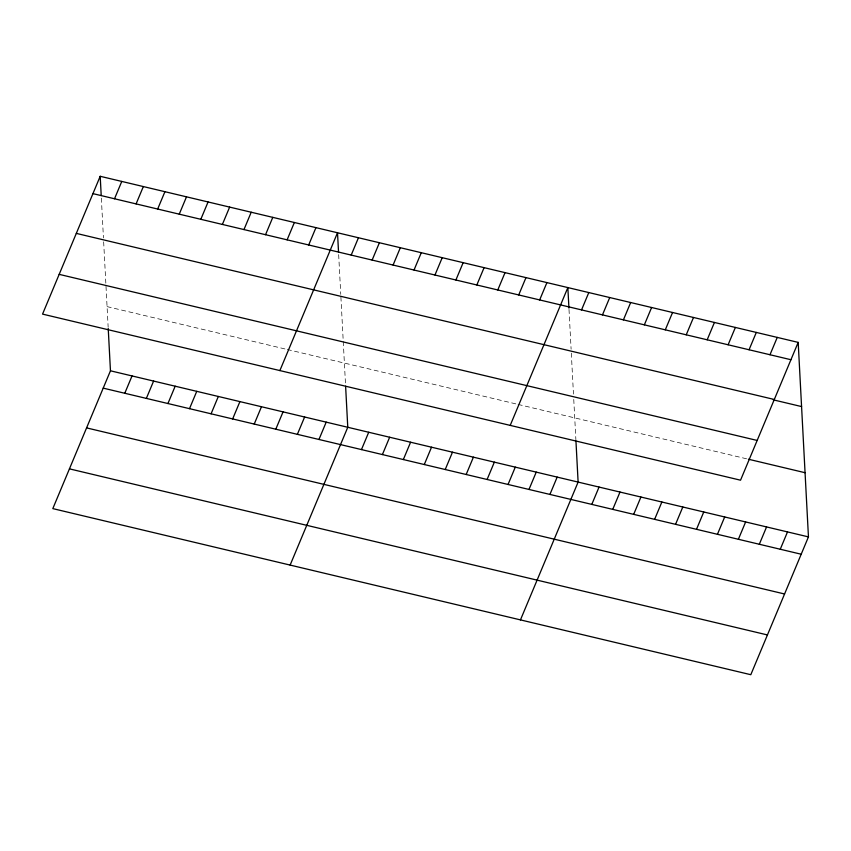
<?xml version="1.0" encoding="UTF-8"?>
<svg xmlns="http://www.w3.org/2000/svg" width="851" height="851" viewBox="0 0 851 851"><rect width="100%" height="100%" fill="white"/><g stroke="black" fill="none" stroke-linecap="round" stroke-linejoin="round"><path stroke-width="0.64" stroke-dasharray="4.25 3.19" d="M107.066 306.615L286.01 349.197M287.276 349.495L516.834 404.119M518.068 404.416L747.167 458.934M569 309.402L571.106 349.197M571.308 353.091L573.468 394.087M573.755 399.385L575.882 439.722M338.666 254.587L340.762 294.393M340.9 296.956L345.474 383.631M101.343 198.123L103.45 237.918M103.652 241.812L108.151 327.156"/><path stroke-width="1.28" d="M100.195 176.295L42.55 314.104L740.54 480.198L798.185 342.389L100.195 176.295L101.216 195.549M114.523 198.762L121.767 181.433M136.096 203.9L143.34 186.56M157.669 209.038L164.924 191.698M108.226 328.443L110.46 370.802L52.815 508.611L750.805 674.705L808.45 536.896L798.185 342.389M179.242 214.165L186.497 196.836M124.778 393.268L132.033 375.94M200.815 219.303L208.069 201.964M146.351 398.406L153.606 381.067M222.388 224.43L229.642 207.101M167.934 403.534L175.178 386.205M243.971 229.568L251.215 212.239M189.507 408.671L196.751 391.332M265.544 234.706L272.788 217.367M211.08 413.809L218.324 396.47M287.117 239.833L294.361 222.505M232.653 418.937L239.908 401.608M308.69 244.971L315.944 227.632M254.226 424.075L261.48 406.735M279.873 370.579L337.517 232.77L338.528 252.024M275.798 429.202L283.053 411.873M351.208 255.087L358.452 237.748M297.371 434.34L304.626 417.001M372.142 260.066L379.397 242.737M318.955 439.478L326.199 422.139M393.088 265.055L400.332 247.715M290.127 565.085L347.772 427.276L345.612 386.194M414.022 270.033L421.277 252.704M361.462 449.594L368.717 432.255M434.957 275.022L442.212 257.683M382.407 454.572L389.652 437.233M455.902 280L463.157 262.661M403.342 459.551L410.597 442.222M476.837 284.979L484.091 267.65M424.287 464.54L431.531 447.2M497.782 289.968L505.037 272.628M445.222 469.518L452.477 452.189M518.716 294.946L525.971 277.617M466.167 474.507L473.411 457.168M539.662 299.935L546.916 282.596M487.102 479.485L494.357 462.146M510.206 425.394L567.851 287.585L568.936 308.115M508.047 484.464L515.291 467.135M581.541 309.892L588.796 292.563M528.982 489.453L536.236 472.114M602.476 314.881L609.731 297.542M549.927 494.431L557.171 477.103M623.421 319.859L630.676 302.53M520.461 619.89L578.116 482.081L575.946 440.999M644.356 324.848L651.611 307.509M591.796 504.398L599.051 487.07M665.301 329.826L672.556 312.498M612.741 509.387L619.996 492.048M686.236 334.815L693.491 317.476M633.676 514.366L640.931 497.027M707.181 339.794L714.425 322.455M654.621 519.344L661.876 502.016M728.116 344.772L735.37 327.444M675.556 524.333L682.81 506.994M749.061 349.761L756.305 332.422M696.501 529.311L703.756 511.983M769.995 354.739L777.25 337.411M717.436 534.3L724.69 516.961M738.381 539.279L745.636 521.94M759.315 544.257L766.57 526.929M780.261 549.246L787.515 531.907M92.95 193.634L790.941 359.728M76.313 233.387L774.304 399.481M773.24 399.832L801.578 406.576M59.176 274.352L757.177 440.446M748.401 459.221L805.067 472.709M110.46 370.802L808.45 536.896M103.205 388.13L801.195 554.224M86.579 427.893L784.569 593.987M69.442 468.858L767.432 634.942"/></g></svg>
